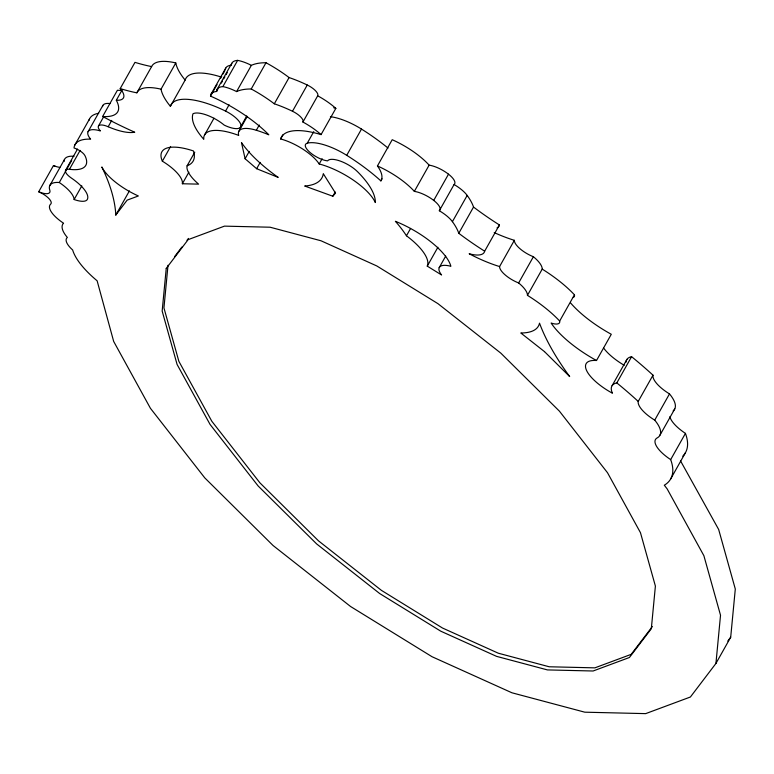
<?xml version="1.0" encoding="UTF-8"?>
<svg xmlns="http://www.w3.org/2000/svg" width="774" height="774" viewBox="0 0 774 774"><rect width="100%" height="100%" fill="white"/><g stroke="black" fill="none" stroke-linecap="round" stroke-linejoin="round"><path stroke-width="1.16" d="M168.006 265.269L163.943 307.907L178.862 361.313L211.815 421.25L259.909 482.831L318.472 540.823L381.418 590.359L442.534 628.043L498.33 653.217L549.211 666.772L594.867 667.856L631.187 654.349L652.366 626.524M59.85 167.368A14.416 5.166 29.4 0 1 53.474 165.549L38.7 191.788A12.655 4.538 29.4 0 1 50.668 204.133A25.9 9.278 29.4 0 0 63.545 223.202A36.717 13.158 29.4 0 0 67.367 237.473A23.007 8.243 29.4 0 0 72.65 249.973A76.423 27.38 29.4 0 0 97.127 280.807L113.672 341.431L150.427 408.295L204.791 477.897L273.048 545.496L350.564 606.497L432.047 656.729L511.943 692.788L584.805 712.186L645.671 713.628L690.398 697.006L715.931 663.453L720.526 615.262L703.885 555.703L667.13 488.849L664.305 485.221A120.125 43.044 29.4 0 0 670.671 459.621L685.435 433.382A28.561 10.236 29.4 0 1 669.887 416.683M715.931 663.453L730.695 637.225L735.3 589.024L718.659 529.464L680.481 460.801M49.73 185.692L64.503 159.454M74.759 145.202L89.523 118.964M65.674 170.106L77.487 149.111M38.7 191.788A14.416 5.166 29.4 0 0 49.807 190.201A32.16 11.523 29.4 0 1 59.279 182.509L71.682 160.47M88.052 131.725L102.826 105.487M59.279 182.509A27.719 9.936 29.4 0 1 74.14 199.518A20.037 7.179 29.4 0 0 87.375 199.344A31.337 11.233 29.4 0 0 71.353 178.039A11.358 4.073 29.4 0 1 69.466 169.293L80.099 150.408M69.466 169.293A47.911 17.173 29.4 0 0 84.947 155.642A9.52 3.406 29.4 0 0 74.023 147.96A60.624 21.72 29.4 0 1 90.626 139.156A21.72 7.779 29.4 0 1 100.388 130.932A12.229 4.383 29.4 0 1 99.159 125.369A12.229 4.383 29.4 0 1 108.186 126.733A40.045 14.348 29.4 0 0 134.724 132.209A181.048 64.871 29.4 0 1 102.642 116.487L117.406 90.248A52.835 18.934 29.4 0 0 120.696 90.355M98.53 125.901L103.842 116.448M102.642 116.487A52.835 18.934 29.4 0 0 116.313 100.262A26.152 9.375 29.4 0 0 120.202 88.594L134.976 62.355A104.751 37.539 29.4 0 0 151.627 66.583A51.916 18.605 29.4 0 1 175.795 62.936A72.524 25.987 29.4 0 0 185.15 80.07L170.386 106.309A59.772 21.42 29.4 0 1 225.553 111.088A18.189 6.521 29.4 0 1 240.975 125.988A18.189 6.521 29.4 0 1 224.218 125.107A22.775 8.156 29.4 0 0 192.987 113.778A71.711 25.697 29.4 0 0 203.765 139.281A49.459 17.725 29.4 0 1 238.711 135.411A30.534 10.942 29.4 0 1 256.329 130.264A64.997 23.288 29.4 0 1 268.82 134.792A77.652 27.825 29.4 0 0 210.528 96.121L217.03 84.579M116.313 100.262L122.224 89.765M108.186 126.733L111.727 120.434M74.14 199.518L81.821 185.876M120.202 88.594A104.751 37.539 29.4 0 0 136.853 92.822L151.627 66.583M136.853 92.822A51.916 18.605 29.4 0 1 161.031 89.174L175.795 62.936M115.8 215.056L127.159 200.127L138.362 195.967A40.393 14.474 29.4 0 1 101.839 166.99A405.576 145.328 29.4 0 1 115.8 215.056L129.393 190.917M162.356 161.185A51.442 18.431 29.4 0 1 193.432 150.949A68.431 24.516 29.4 0 1 187.095 165.8A37.22 13.342 29.4 0 0 198.579 184.135L182.364 183.757A31.628 11.339 29.4 0 0 162.356 161.185L170.619 146.489M210.983 94.302L225.747 68.073M220.571 78.28L221.751 76.181M222.931 74.081L224.712 70.927M217.03 89.552L231.794 63.323M210.528 96.121A30.254 10.846 29.4 0 1 216.614 91.477L217.794 89.378M221.345 83.079L222.525 80.98M223.705 78.88L224.886 76.781M226.066 74.681L227.246 72.582M216.614 91.477A30.389 10.884 29.4 0 1 222.873 86.601L237.647 60.372A25.039 8.969 29.4 0 1 251.366 65.345A89.678 32.131 29.4 0 1 266.004 62.742A68.47 24.536 29.4 0 1 289.079 77.555A69.186 24.787 29.4 0 1 307.268 85.014A12.171 4.363 29.4 0 1 317.698 95.812A39.261 14.067 29.4 0 1 335.839 108.37L321.065 134.608A71.111 25.484 29.4 0 0 280.633 138.962L282.994 134.763M187.095 165.8L194.777 152.159M204.539 135.005L213.992 118.209M182.364 183.757L188.866 172.205M225.553 111.088L229.094 104.79M222.873 86.601A25.039 8.969 29.4 0 1 236.592 91.584L251.366 65.345M236.592 91.584A89.678 32.131 29.4 0 1 251.231 88.981L266.004 62.742M240.259 127.536L246.751 115.984M238.885 131.28L247.158 116.584M256.329 130.264L259.28 125.011M251.231 88.981A68.47 24.536 29.4 0 1 274.315 103.793L289.079 77.555M245.106 158.747L241.469 142.561A93.093 33.359 29.4 0 0 278.205 177.41L256.649 168.713L245.106 158.747L249.238 151.404M256.649 168.713L260.199 162.414M321.065 134.608A39.261 14.067 29.4 0 0 302.924 122.04A12.171 4.363 29.4 0 0 292.495 111.253L307.268 85.014M302.924 122.04L317.698 95.812M280.633 138.962A32.556 11.668 29.4 0 1 319.198 163.972A45.492 16.302 29.4 0 1 375.313 202.536A83.244 29.828 29.4 0 0 357.607 171.77A19.476 6.976 29.4 0 0 340.415 161.127A19.476 6.976 29.4 0 0 327.605 160.876A15.461 5.534 29.4 0 1 309.948 152.381A15.461 5.534 29.4 0 1 307.259 143.2L313.76 131.648M319.198 163.972L322.148 158.718M307.259 143.2A37.636 13.487 29.4 0 1 346.723 155.322L361.497 129.084A104.074 37.287 29.4 0 1 388.006 148.066M332.82 196.228L335.519 193.142L323.3 173.695A90.239 32.334 29.4 0 1 304.685 186.012L332.82 196.228L335.181 192.029M382.056 178.784L380.866 180.884A50.204 17.986 29.4 0 0 377.441 165.946L392.215 139.707A47.64 17.076 29.4 0 1 429.125 165.143A19.127 6.85 29.4 0 1 448.504 174.179A16.457 5.892 29.4 0 1 454.086 184.522A22.514 8.069 29.4 0 1 467.177 195.425A78.338 28.067 29.4 0 1 473.533 207.055A145.58 52.168 29.4 0 0 499.433 224.963L484.659 251.192A29.422 10.546 29.4 0 1 469.16 253.756A72.882 26.113 29.4 0 0 499.588 266.556A18.228 6.531 29.4 0 0 518.628 282.955A25.136 9.007 29.4 0 1 527.452 295.349A75.92 27.206 29.4 0 1 559.67 321.036L574.443 294.807A75.92 27.206 29.4 0 0 542.216 269.11A25.136 9.007 29.4 0 0 533.392 256.726A18.228 6.531 29.4 0 1 514.362 240.317A72.882 26.113 29.4 0 1 494.218 232.587M484.659 251.192A145.58 52.168 29.4 0 1 458.769 233.293A78.338 28.067 29.4 0 0 452.413 221.664A22.514 8.069 29.4 0 0 439.313 210.76A16.457 5.892 29.4 0 0 433.73 200.418A19.127 6.85 29.4 0 0 414.351 191.381L429.125 165.143M406.456 235.78A132.46 47.466 29.4 0 0 395.388 221.306A54.509 19.534 29.4 0 1 450.874 266.266A23.191 8.311 29.4 0 0 441.567 274.964L427.258 266.14A49.865 17.87 29.4 0 0 406.456 235.78L410.597 228.436M433.73 200.418L448.504 174.179M439.313 210.76L454.086 184.522M427.258 266.14L437.9 247.254M452.413 221.664L467.177 195.425M439.206 267.63L445.708 256.088M458.769 233.293L473.533 207.055M499.588 266.556L514.362 240.317M518.628 282.955L533.392 256.726M527.452 295.349L542.216 269.11M673.157 410.878A43.818 15.703 29.4 0 0 669.491 393.898A26.2 9.385 29.4 0 1 652.995 375.177A246.2 88.217 29.4 0 0 631.584 356.669L616.82 382.907A37.694 13.506 29.4 0 0 612.447 393.221A35.827 12.839 29.4 0 1 586.731 370.814A35.827 12.839 29.4 0 1 596.512 360.52L611.286 334.281A68.567 24.565 29.4 0 1 570.68 303.05M612.147 385.626L626.921 359.388M670.671 459.621A28.561 10.236 29.4 0 1 657.194 437.9A43.818 15.703 29.4 0 0 654.727 420.137A26.2 9.385 29.4 0 1 638.221 401.416L652.995 375.177M654.727 420.137L669.491 393.898M660.009 435.104L674.783 408.866M670.671 478.951L685.435 452.713M174.576 256.639L181.88 247.041M186.989 240.327L188.45 238.411M727.783 641.056L730.695 637.225M64.116 161.514A32.16 11.523 29.4 0 1 74.043 156.271M53.474 165.549A12.655 4.538 29.4 0 1 55.36 166.41M616.82 382.907A246.2 88.217 29.4 0 1 638.221 401.416M596.512 360.52A68.567 24.565 29.4 0 1 551.136 323.068A13.893 4.983 29.4 0 0 559.67 321.036M377.441 165.946A47.64 17.076 29.4 0 1 414.351 191.381M346.723 155.322A104.074 37.287 29.4 0 1 380.866 180.884M274.315 103.793A69.186 24.787 29.4 0 1 292.495 111.253M170.386 106.309A72.524 25.987 29.4 0 1 161.031 89.174M89.049 120.289A60.624 21.72 29.4 0 1 98.666 113.285M102.516 106.628A21.72 7.779 29.4 0 1 110.16 103.571M185.15 80.07A59.772 21.42 29.4 0 1 220.735 76.887M225.302 69.883A30.254 10.846 29.4 0 1 231.387 65.239A30.389 10.884 29.4 0 1 237.647 60.372M333.7 107.75A71.111 25.484 29.4 0 1 335.839 108.37M330.421 116.69A37.636 13.487 29.4 0 1 361.497 129.084M499.433 224.963A29.422 10.546 29.4 0 1 497.034 227.904M574.443 294.807A13.893 4.983 29.4 0 1 573.292 297.419M624.26 365.318A35.827 12.839 29.4 0 1 603.71 348.155M626.04 362.174A37.694 13.506 29.4 0 1 631.584 356.669M685.435 433.382A120.125 43.044 29.4 0 1 682.765 456.167M166.236 268.423L162.163 311.061L177.091 364.457L210.044 424.404L258.139 485.975L316.701 543.977L379.647 593.513L440.764 631.187L496.56 656.362L547.441 669.916L593.097 671L629.417 657.503L651.321 628.72L655.394 586.082L640.466 532.676L607.513 472.74L559.418 411.158L500.855 353.167L437.91 303.631L376.793 265.946L320.997 240.772L270.116 227.217L224.46 226.134L188.14 239.64L166.236 268.423M544.509 351.638L520.796 332.975A75.775 27.148 29.4 0 0 539.507 323.164A382.124 136.921 29.4 0 0 569.674 376.561L544.509 351.638"/></g></svg>
